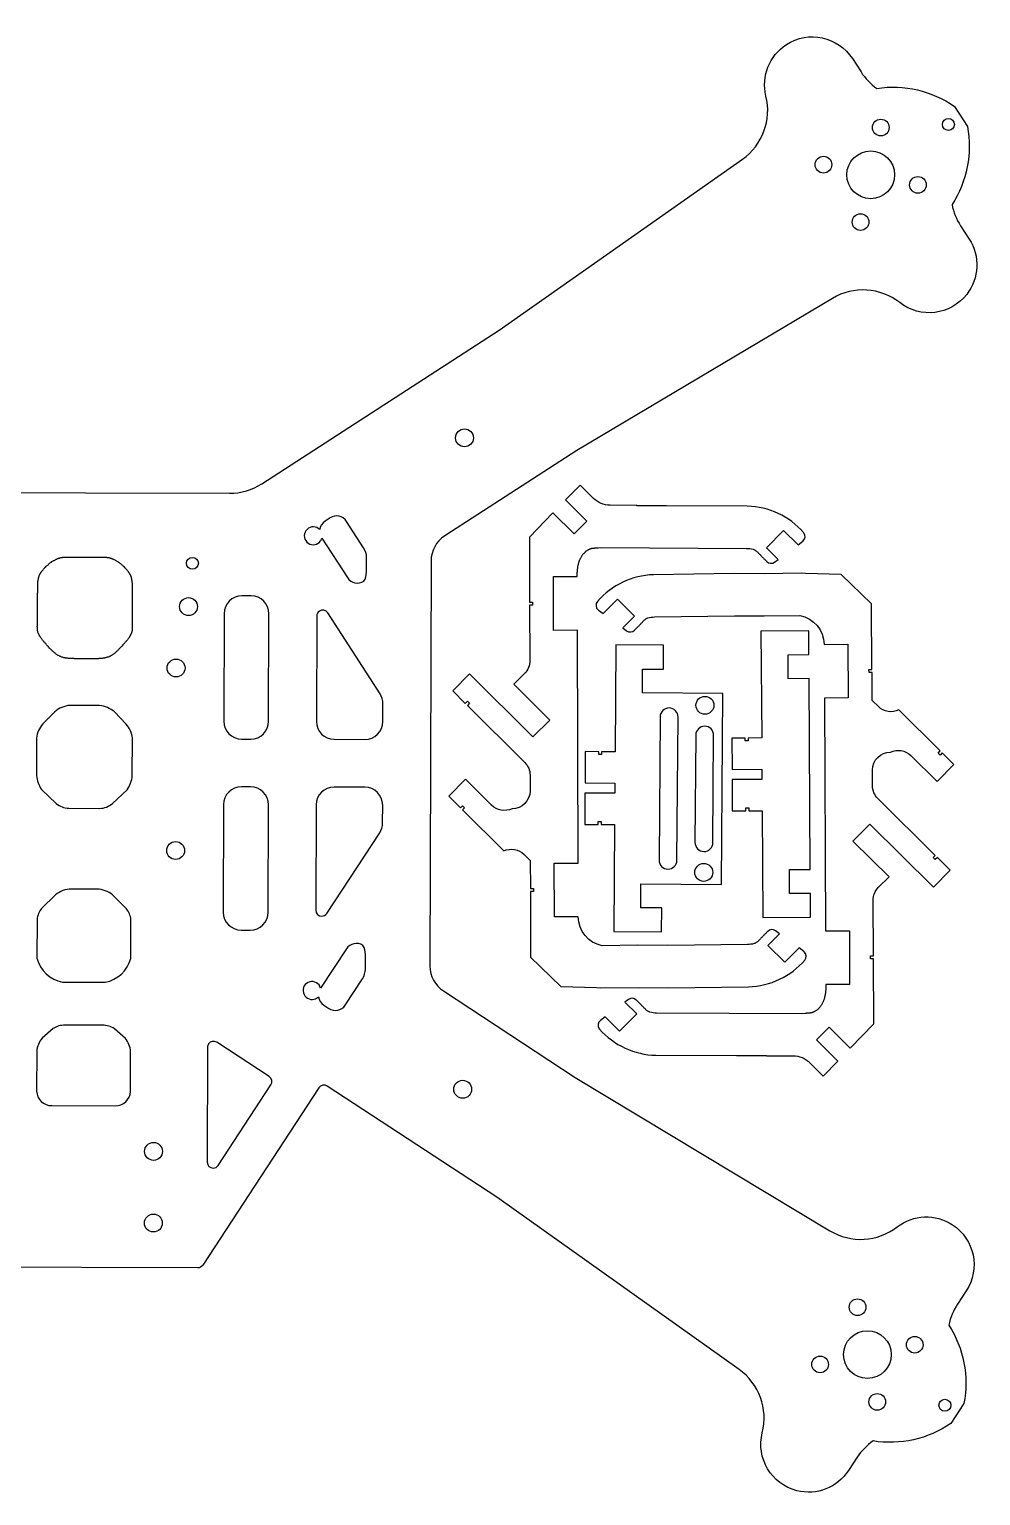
# Model space of a CAD drawing. Header units: millimetres. Extents: x 124 to 431, y -394 to -148.
# Drawn here: x 271.3 to 430.8, y -393.6 to -147.9 of the extents above; entities that cross this region are included whole.
import ezdxf

# ---------------------------------------------------------------- set-up
doc = ezdxf.new("R2010")
doc.units = ezdxf.units.MM
doc.header["$MEASUREMENT"] = 0
doc.layers.add('Layer 1', color=7, linetype='Continuous', lineweight=0)

msp = doc.modelspace()

# ---------------------------------------------------------------- linework, layer by layer
at = {"layer": 'Layer 1', "color": 18, "lineweight": 25, "true_color": 0x000000}
for points in [[(363.15, -239.61), (363.15, -239.44), (363.15, -239.26), (363.16, -239.09), (363.16, -238.92), (363.17, -238.74), (363.17, -238.65), (363.18, -238.56), (363.19, -238.48), (363.19, -238.39), (363.2, -238.3), (363.22, -238.21), (363.23, -238.12), (363.24, -238.03), (363.25, -237.94), (363.27, -237.85), (363.29, -237.76), (363.31, -237.67), (363.33, -237.58), (363.35, -237.49), (363.37, -237.4), (363.4, -237.32), (363.43, -237.23), (363.46, -237.14), (363.49, -237.05), (363.52, -236.96), (363.55, -236.87), (363.59, -236.79), (363.63, -236.7), (363.67, -236.61), (363.71, -236.53), (363.75, -236.45), (363.8, -236.36), (363.84, -236.28), (363.89, -236.2), (363.94, -236.12), (364, -236.05), (364.05, -235.97), (364.1, -235.9), (364.16, -235.82), (364.22, -235.75), (364.28, -235.69), (364.34, -235.62), (364.4, -235.56), (364.47, -235.49), (364.54, -235.44), (364.6, -235.38), (364.67, -235.32), (364.74, -235.27), (364.81, -235.22), (364.89, -235.18), (364.96, -235.13), (365.04, -235.09), (365.11, -235.05), (365.19, -235.01), (365.27, -234.98), (365.35, -234.95), (365.43, -234.92), (365.51, -234.89), (365.6, -234.87)], [(365.6, -234.87), (365.66, -234.86), (365.72, -234.85), (365.78, -234.85), (365.85, -234.84), (365.91, -234.84), (365.97, -234.83), (366.04, -234.83), (366.1, -234.82), (366.16, -234.81), (366.22, -234.81), (366.28, -234.8), (366.34, -234.8), (366.41, -234.79), (366.47, -234.79), (366.53, -234.78), (366.59, -234.78), (366.65, -234.77)], [(392.64, -235.03), (392.76, -235.08), (392.87, -235.14), (392.98, -235.2), (393.09, -235.28), (393.19, -235.36), (393.29, -235.44), (393.39, -235.54), (393.49, -235.63), (393.59, -235.73), (393.68, -235.83), (393.78, -235.94), (393.87, -236.04), (393.96, -236.14), (394.06, -236.24), (394.15, -236.34), (394.25, -236.43), (394.35, -236.53), (394.44, -236.62), (394.54, -236.71), (394.63, -236.8), (394.73, -236.89), (394.82, -236.98), (394.91, -237.08)], [(280.6, -253.37), (280.51, -253.37), (280.41, -253.37), (280.31, -253.37), (280.22, -253.37), (280.14, -253.37), (280.05, -253.37), (279.97, -253.37), (279.89, -253.37), (279.81, -253.37), (279.73, -253.37), (279.66, -253.37), (279.59, -253.37), (279.52, -253.37), (279.46, -253.37), (279.39, -253.37), (279.33, -253.37), (279.27, -253.37), (279.21, -253.37), (279.15, -253.37), (279.1, -253.37), (279.05, -253.37), (279, -253.37), (278.95, -253.37), (278.9, -253.37), (278.85, -253.36), (278.81, -253.36), (278.76, -253.36), (278.72, -253.36), (278.68, -253.36), (278.64, -253.36), (278.56, -253.36), (278.49, -253.36), (278.42, -253.36), (278.36, -253.35), (278.29, -253.35), (278.24, -253.35), (278.18, -253.35), (278.13, -253.35), (278.08, -253.34), (278.03, -253.34), (277.98, -253.34), (277.94, -253.33), (277.9, -253.33), (277.86, -253.33), (277.82, -253.32), (277.74, -253.31), (277.66, -253.3), (277.59, -253.29), (277.53, -253.28), (277.46, -253.27), (277.4, -253.26), (277.34, -253.25), (277.28, -253.24), (277.22, -253.22), (277.16, -253.21), (277.1, -253.2), (277, -253.17), (276.89, -253.13), (276.78, -253.1), (276.68, -253.07), (276.58, -253.03), (276.49, -252.99), (276.39, -252.95), (276.3, -252.9), (276.21, -252.86), (276.13, -252.81), (276.04, -252.76), (275.96, -252.71), (275.88, -252.65), (275.8, -252.59), (275.72, -252.53), (275.64, -252.47), (275.56, -252.4), (275.48, -252.33), (275.4, -252.25), (275.31, -252.18), (275.23, -252.1), (275.14, -252.02), (275.06, -251.93), (274.97, -251.85), (274.89, -251.76), (274.72, -251.59), (274.55, -251.4), (274.39, -251.22), (274.22, -251.04), (274.06, -250.85), (273.98, -250.76), (273.9, -250.67), (273.82, -250.58), (273.75, -250.49), (273.67, -250.41), (273.6, -250.32), (273.53, -250.24), (273.47, -250.15), (273.41, -250.07), (273.35, -250), (273.29, -249.92), (273.24, -249.85), (273.19, -249.78), (273.15, -249.71), (273.11, -249.64), (273.07, -249.58), (273.03, -249.52), (273, -249.46), (272.97, -249.4), (272.94, -249.35), (272.91, -249.29), (272.89, -249.24), (272.87, -249.18), (272.84, -249.13), (272.8, -249.02), (272.77, -248.91), (272.75, -248.86), (272.74, -248.8), (272.73, -248.75), (272.71, -248.7), (272.7, -248.65), (272.7, -248.6), (272.69, -248.56), (272.68, -248.51), (272.68, -248.47), (272.68, -248.43), (272.67, -248.35), (272.67, -248.26), (272.67, -248.22), (272.67, -248.17), (272.67, -248.12), (272.67, -248.1), (272.67, -248.07), (272.66, -248.04), (272.66, -248.01), (272.66, -247.98), (272.66, -247.94), (272.67, -247.91), (272.67, -247.87), (272.67, -247.83), (272.67, -247.79), (272.67, -247.74), (272.67, -247.7), (272.67, -247.65), (272.67, -247.6), (272.67, -247.55), (272.67, -247.5), (272.68, -247.44), (272.68, -247.39), (272.68, -247.33), (272.68, -247.27), (272.68, -247.15), (272.69, -247.02), (272.69, -246.9), (272.69, -246.77), (272.7, -246.64), (272.7, -246.38), (272.7, -246.12), (272.71, -245.59), (272.71, -245.33), (272.71, -245.08), (272.71, -244.95), (272.71, -244.83), (272.71, -244.7), (272.71, -244.58), (272.71, -244.46), (272.71, -244.34), (272.71, -244.11), (272.71, -243.88), (272.71, -243.64), (272.71, -243.52), (272.71, -243.4), (272.71, -243.28), (272.71, -243.15), (272.71, -243.08), (272.71, -243.02), (272.71, -242.95), (272.71, -242.88), (272.71, -242.81), (272.71, -242.74), (272.71, -242.66), (272.71, -242.59), (272.71, -242.43), (272.72, -242.28), (272.72, -242.12), (272.72, -241.96), (272.72, -241.8), (272.72, -241.64), (272.72, -241.56), (272.72, -241.49), (272.72, -241.41), (272.72, -241.34), (272.72, -241.28), (272.73, -241.21), (272.73, -241.15), (272.73, -241.09), (272.73, -241.03), (272.73, -240.97), (272.73, -240.92), (272.74, -240.87), (272.74, -240.82), (272.74, -240.77), (272.74, -240.73), (272.75, -240.68), (272.75, -240.64), (272.75, -240.6), (272.76, -240.53), (272.77, -240.46), (272.77, -240.39), (272.78, -240.32), (272.79, -240.25), (272.81, -240.12), (272.84, -239.99), (272.85, -239.93), (272.87, -239.87), (272.88, -239.81), (272.9, -239.75), (272.91, -239.69), (272.93, -239.63), (272.95, -239.57), (272.97, -239.51), (272.99, -239.46), (273.01, -239.4), (273.04, -239.34), (273.07, -239.29), (273.09, -239.23), (273.12, -239.17), (273.16, -239.11), (273.19, -239.05), (273.23, -239), (273.26, -238.94), (273.3, -238.88), (273.34, -238.82), (273.38, -238.76), (273.42, -238.7), (273.47, -238.64), (273.52, -238.58), (273.57, -238.52), (273.62, -238.46), (273.68, -238.39), (273.74, -238.32), (273.8, -238.25), (273.87, -238.18), (273.94, -238.11), (274.02, -238.03), (274.16, -237.89), (274.24, -237.82), (274.31, -237.75), (274.38, -237.68), (274.45, -237.62), (274.52, -237.56), (274.58, -237.5), (274.65, -237.44), (274.72, -237.39), (274.79, -237.33), (274.87, -237.28), (274.95, -237.22), (275.03, -237.17), (275.11, -237.11), (275.2, -237.05), (275.29, -237), (275.39, -236.94), (275.48, -236.89), (275.57, -236.84), (275.66, -236.79), (275.75, -236.75), (275.83, -236.71), (275.92, -236.67), (276, -236.63), (276.07, -236.6), (276.15, -236.57), (276.22, -236.55), (276.29, -236.52), (276.36, -236.5), (276.43, -236.48), (276.5, -236.46), (276.58, -236.44), (276.65, -236.42), (276.69, -236.41), (276.73, -236.41), (276.77, -236.4), (276.82, -236.39), (276.86, -236.39), (276.91, -236.38), (276.95, -236.37), (277, -236.37), (277.05, -236.36), (277.11, -236.36), (277.16, -236.36), (277.22, -236.35), (277.27, -236.35), (277.33, -236.35), (277.39, -236.34), (277.45, -236.34), (277.58, -236.34), (277.7, -236.34), (277.96, -236.34), (278.22, -236.34), (278.36, -236.34), (278.49, -236.34), (278.56, -236.34), (278.63, -236.34), (278.71, -236.34), (278.78, -236.34), (278.86, -236.34), (278.94, -236.34), (279.03, -236.34), (279.12, -236.34), (279.21, -236.34), (279.26, -236.34), (279.31, -236.34), (279.36, -236.34), (279.41, -236.34), (279.47, -236.34), (279.52, -236.34), (279.58, -236.34), (279.64, -236.34), (279.7, -236.34), (279.76, -236.34), (279.82, -236.34), (279.89, -236.34), (279.95, -236.34), (280.02, -236.34), (280.09, -236.34), (280.17, -236.34), (280.24, -236.34), (280.32, -236.34), (280.4, -236.34), (280.48, -236.34), (280.57, -236.34), (280.65, -236.34)], [(280.65, -236.34), (280.74, -236.34), (280.82, -236.34), (280.9, -236.34), (280.98, -236.34), (281.06, -236.34), (281.14, -236.34), (281.21, -236.34), (281.28, -236.34), (281.35, -236.34), (281.42, -236.34), (281.48, -236.34), (281.55, -236.34), (281.61, -236.34), (281.67, -236.35), (281.73, -236.35), (281.78, -236.35), (281.84, -236.35), (281.89, -236.35), (281.94, -236.35), (281.99, -236.35), (282.04, -236.35), (282.09, -236.35), (282.19, -236.35), (282.27, -236.35), (282.36, -236.35), (282.44, -236.35), (282.52, -236.35), (282.6, -236.35), (282.67, -236.35), (282.74, -236.35), (282.81, -236.35), (282.95, -236.35), (283.08, -236.35), (283.34, -236.35), (283.6, -236.35), (283.73, -236.36), (283.85, -236.36), (283.91, -236.36), (283.97, -236.37), (284.03, -236.37), (284.09, -236.37), (284.14, -236.38), (284.2, -236.38), (284.25, -236.38), (284.3, -236.39), (284.35, -236.39), (284.4, -236.4), (284.44, -236.41), (284.49, -236.41), (284.53, -236.42), (284.57, -236.43), (284.61, -236.44), (284.65, -236.44), (284.73, -236.46), (284.8, -236.48), (284.87, -236.5), (284.94, -236.52), (285.01, -236.55), (285.08, -236.57), (285.16, -236.6), (285.23, -236.63), (285.31, -236.66), (285.38, -236.69), (285.47, -236.73), (285.55, -236.77), (285.64, -236.82), (285.73, -236.87), (285.82, -236.92), (285.91, -236.97), (286.01, -237.03), (286.1, -237.08), (286.19, -237.14), (286.27, -237.2), (286.35, -237.25), (286.43, -237.31), (286.51, -237.36), (286.58, -237.42), (286.65, -237.48), (286.71, -237.53), (286.78, -237.59), (286.85, -237.65), (286.92, -237.72), (286.99, -237.78), (287.06, -237.85), (287.13, -237.92), (287.28, -238.07), (287.35, -238.14), (287.42, -238.22), (287.49, -238.29), (287.55, -238.36), (287.61, -238.43), (287.67, -238.5), (287.73, -238.56), (287.78, -238.62), (287.82, -238.68), (287.87, -238.74), (287.91, -238.8), (287.95, -238.86), (287.99, -238.92), (288.03, -238.98), (288.06, -239.04), (288.1, -239.09), (288.13, -239.15), (288.16, -239.21), (288.19, -239.27), (288.22, -239.33), (288.25, -239.39), (288.27, -239.44), (288.3, -239.5), (288.32, -239.56), (288.34, -239.61), (288.36, -239.67), (288.37, -239.73), (288.39, -239.79), (288.4, -239.85), (288.42, -239.91), (288.43, -239.97), (288.44, -240.04), (288.47, -240.17), (288.49, -240.3), (288.5, -240.36), (288.51, -240.43), (288.51, -240.5), (288.52, -240.57), (288.53, -240.65), (288.53, -240.69), (288.53, -240.73), (288.54, -240.77), (288.54, -240.81), (288.54, -240.86), (288.54, -240.91), (288.54, -240.96), (288.55, -241.01), (288.55, -241.07), (288.55, -241.13), (288.55, -241.19), (288.55, -241.25), (288.55, -241.32), (288.55, -241.39), (288.55, -241.46), (288.55, -241.53), (288.55, -241.61), (288.55, -241.68), (288.56, -241.84), (288.56, -242), (288.56, -242.16), (288.56, -242.32), (288.55, -242.48), (288.55, -242.63), (288.55, -242.71), (288.55, -242.78), (288.55, -242.85), (288.55, -242.92), (288.55, -242.99), (288.55, -243.06), (288.55, -243.13), (288.55, -243.19), (288.55, -243.32), (288.55, -243.45), (288.55, -243.57), (288.55, -243.69), (288.55, -243.92), (288.55, -244.15), (288.55, -244.39), (288.55, -244.51), (288.55, -244.62), (288.55, -244.75), (288.55, -244.87), (288.55, -244.99), (288.55, -245.12), (288.55, -245.38), (288.55, -245.64), (288.55, -246.16), (288.55, -246.42), (288.55, -246.68), (288.55, -246.81), (288.55, -246.94), (288.56, -247.07), (288.56, -247.19), (288.56, -247.31), (288.56, -247.37), (288.56, -247.43), (288.57, -247.49), (288.57, -247.54), (288.57, -247.59), (288.57, -247.64), (288.57, -247.69), (288.57, -247.74), (288.57, -247.79), (288.57, -247.83), (288.57, -247.87), (288.57, -247.91), (288.57, -247.95), (288.57, -247.99), (288.57, -248.02), (288.57, -248.05), (288.57, -248.08), (288.57, -248.11), (288.57, -248.14), (288.57, -248.17), (288.57, -248.22), (288.57, -248.26), (288.57, -248.31), (288.56, -248.39), (288.56, -248.47), (288.56, -248.51), (288.55, -248.56), (288.55, -248.6), (288.54, -248.65), (288.53, -248.69), (288.52, -248.74), (288.51, -248.79), (288.5, -248.85), (288.48, -248.9), (288.46, -248.95), (288.43, -249.06), (288.39, -249.17), (288.37, -249.23), (288.34, -249.28), (288.32, -249.34), (288.29, -249.39), (288.26, -249.45), (288.23, -249.5), (288.2, -249.56), (288.16, -249.62), (288.12, -249.68), (288.08, -249.75), (288.04, -249.82), (287.99, -249.89), (287.94, -249.96), (287.88, -250.04), (287.82, -250.11), (287.76, -250.19), (287.69, -250.28), (287.62, -250.36), (287.55, -250.45), (287.48, -250.53), (287.4, -250.62), (287.32, -250.71), (287.24, -250.8), (287.16, -250.89), (287, -251.07), (286.83, -251.26), (286.67, -251.44), (286.5, -251.62), (286.33, -251.79), (286.24, -251.88), (286.16, -251.96), (286.07, -252.05), (285.99, -252.13), (285.9, -252.21), (285.82, -252.28), (285.74, -252.36), (285.65, -252.43), (285.57, -252.49), (285.49, -252.56), (285.41, -252.62), (285.33, -252.68), (285.25, -252.73), (285.17, -252.78), (285.09, -252.83), (285, -252.88), (284.91, -252.93), (284.82, -252.97), (284.73, -253.01), (284.63, -253.05), (284.53, -253.09), (284.43, -253.12), (284.32, -253.16), (284.22, -253.19), (284.11, -253.22), (284.05, -253.23), (283.99, -253.24), (283.93, -253.26), (283.87, -253.27), (283.81, -253.28), (283.75, -253.29), (283.68, -253.3), (283.62, -253.31), (283.55, -253.32), (283.47, -253.33), (283.39, -253.34), (283.35, -253.34), (283.31, -253.34), (283.27, -253.35), (283.22, -253.35), (283.18, -253.35), (283.13, -253.36), (283.08, -253.36), (283.03, -253.36), (282.97, -253.36), (282.91, -253.37), (282.85, -253.37), (282.79, -253.37), (282.72, -253.37), (282.65, -253.37), (282.57, -253.37), (282.53, -253.37), (282.49, -253.37), (282.45, -253.37), (282.4, -253.37), (282.36, -253.37), (282.31, -253.37), (282.26, -253.38), (282.21, -253.38), (282.16, -253.38), (282.11, -253.38), (282.05, -253.38), (282, -253.38), (281.94, -253.38), (281.88, -253.38), (281.82, -253.38), (281.75, -253.38), (281.69, -253.38), (281.62, -253.38), (281.55, -253.38), (281.47, -253.38), (281.4, -253.38), (281.32, -253.38), (281.24, -253.38), (281.16, -253.38), (281.07, -253.37), (280.99, -253.37), (280.89, -253.37), (280.8, -253.37), (280.7, -253.37), (280.6, -253.37)], [(372.74, -248.59), (372.84, -248.49), (372.93, -248.4), (373.02, -248.31), (373.12, -248.22), (373.21, -248.13), (373.31, -248.03), (373.4, -247.94), (373.5, -247.84), (373.59, -247.74), (373.69, -247.64), (373.78, -247.54), (373.87, -247.44), (373.97, -247.34), (374.06, -247.23), (374.16, -247.13), (374.25, -247.04), (374.35, -246.94), (374.45, -246.86), (374.56, -246.77), (374.66, -246.7), (374.77, -246.63), (374.89, -246.57), (375, -246.52)], [(395.08, -299.06), (394.99, -299.16), (394.89, -299.25), (394.8, -299.34), (394.7, -299.43), (394.61, -299.52), (394.51, -299.62), (394.42, -299.71), (394.32, -299.81), (394.23, -299.91), (394.13, -300.01), (394.04, -300.11), (393.94, -300.21), (393.85, -300.31), (393.76, -300.41), (393.66, -300.51), (393.56, -300.61), (393.47, -300.7), (393.36, -300.79), (393.26, -300.87), (393.15, -300.95), (393.04, -301.01), (392.93, -301.07), (392.81, -301.12)], [(404.8, -307.97), (404.8, -308.14), (404.8, -308.31), (404.8, -308.49), (404.8, -308.66), (404.79, -308.84), (404.79, -308.92), (404.78, -309.01), (404.77, -309.1), (404.77, -309.19), (404.76, -309.28), (404.75, -309.37), (404.73, -309.46), (404.72, -309.55), (404.71, -309.64), (404.69, -309.73), (404.67, -309.82), (404.65, -309.9), (404.63, -309.99), (404.61, -310.08), (404.59, -310.17), (404.56, -310.26), (404.53, -310.35), (404.51, -310.44), (404.48, -310.53), (404.44, -310.62), (404.41, -310.71), (404.37, -310.79), (404.34, -310.88), (404.3, -310.96), (404.25, -311.05), (404.21, -311.13), (404.17, -311.22), (404.12, -311.3), (404.07, -311.38), (404.02, -311.46), (403.97, -311.53), (403.92, -311.61), (403.86, -311.68), (403.8, -311.76), (403.75, -311.83), (403.69, -311.89), (403.63, -311.96), (403.56, -312.02), (403.5, -312.09), (403.43, -312.15), (403.36, -312.2), (403.3, -312.26), (403.23, -312.31), (403.15, -312.36), (403.08, -312.41), (403.01, -312.45), (402.93, -312.49), (402.85, -312.53), (402.78, -312.57), (402.7, -312.6), (402.62, -312.64), (402.54, -312.66), (402.46, -312.69), (402.37, -312.72)], [(375.33, -312.62), (375.21, -312.57), (375.1, -312.51), (374.99, -312.44), (374.88, -312.37), (374.78, -312.29), (374.67, -312.2), (374.57, -312.11), (374.48, -312.01), (374.38, -311.91), (374.29, -311.81), (374.19, -311.71), (374.1, -311.61), (374, -311.51), (373.91, -311.41), (373.81, -311.31), (373.71, -311.22), (373.62, -311.12), (373.52, -311.03), (373.43, -310.94), (373.33, -310.85), (373.24, -310.76), (373.14, -310.67), (373.05, -310.57)], [(402.37, -312.72), (402.31, -312.72), (402.25, -312.73), (402.18, -312.74), (402.12, -312.74), (402.06, -312.75), (402, -312.75), (401.93, -312.76), (401.87, -312.76), (401.81, -312.77), (401.75, -312.78), (401.69, -312.78), (401.62, -312.79), (401.56, -312.79), (401.5, -312.8), (401.44, -312.8), (401.38, -312.81), (401.32, -312.81)]]:
    msp.add_lwpolyline(points, dxfattribs=at)
for points in [[(391.81, -266.66), (391.81, -267.16), (391.31, -267.16), (391.31, -266.66), (389.06, -266.68), (389.09, -271.93), (394.09, -271.89), (394.1, -273.59), (389.1, -273.63), (389.13, -278.88), (391.38, -278.86), (391.38, -278.36), (391.88, -278.36), (391.88, -278.86), (394.13, -278.84), (394.25, -296.74), (402.25, -296.69), (402.22, -292.69), (398.72, -292.72), (398.7, -288.72), (402.2, -288.69), (401.99, -256.69), (398.49, -256.72), (398.47, -252.72), (401.97, -252.69), (401.94, -248.69), (393.94, -248.75), (394.06, -266.65)], [(367.16, -280.65), (367.15, -281.15), (369.4, -281.17), (369.27, -299.07), (377.27, -299.13), (377.3, -295.13), (373.8, -295.1), (373.83, -291.1), (387.33, -291.2), (387.56, -259.2), (374.06, -259.1), (374.09, -255.1), (377.59, -255.13), (377.62, -251.13), (369.62, -251.07), (369.49, -268.97), (367.24, -268.95), (367.24, -269.45), (366.74, -269.45), (366.74, -268.95), (364.49, -268.93), (364.45, -274.18), (369.45, -274.22), (369.44, -275.92), (364.44, -275.88), (364.4, -281.13), (366.65, -281.15), (366.66, -280.65)]]:
    msp.add_lwpolyline(points, close=True, dxfattribs=at)
for centre, radius in [((414.02, -164.37), 1.4), ((425.35, -163.86), 1), ((404.41, -170.59), 1.4), ((412.33, -172.29), 4), ((420.25, -173.98), 1.4), ((410.63, -180.21), 1.4), ((344.25, -216.37), 1.5), ((298.65, -237.39), 1), ((298, -244.64), 1.5), ((295.91, -254.93), 1.5), ((384.55, -261.18), 1.5), ((295.84, -285.52), 1.5), ((384.35, -289.18), 1.5), ((343.95, -325.52), 1.5), ((292.14, -335.93), 1.5), ((292.11, -347.93), 1.5), ((410.13, -362.04), 1.4), ((411.78, -369.97), 4), ((419.71, -368.32), 1.4), ((403.85, -371.62), 1.4), ((413.43, -377.9), 1.4), ((424.76, -378.47), 1)]:
    msp.add_circle(centre, radius, dxfattribs=at)
for points, knots in [([(362.8, -323.52), (362.8, -323.52), (340.72, -309.05), (340.72, -309.05), (339.31, -308.13), (338.46, -306.55), (338.46, -304.86), (338.46, -304.86), (338.65, -236.99), (338.65, -236.99), (338.65, -235.3), (339.51, -233.73), (340.93, -232.81), (340.93, -232.81), (363.09, -218.46), (363.09, -218.46), (363.09, -218.46), (405.92, -192.99), (405.92, -192.99), (409.46, -190.88), (413.94, -191.16), (417.19, -193.7), (420.67, -196.42), (425.7, -195.8), (428.42, -192.32), (430.52, -189.64), (430.68, -185.91), (428.83, -183.05), (428.83, -183.05), (427.38, -180.82), (427.38, -180.82), (426.69, -179.74), (426.2, -178.54), (425.96, -177.28), (428.47, -173.4), (429.39, -168.71), (428.54, -164.18), (428.54, -164.18), (426.36, -160.82), (426.36, -160.82), (422.57, -158.19), (417.92, -157.11), (413.35, -157.81), (412.3, -157.07), (411.4, -156.14), (410.71, -155.06), (410.71, -155.06), (409.26, -152.83), (409.26, -152.83), (406.86, -149.12), (401.91, -148.06), (398.2, -150.46), (395.34, -152.32), (393.96, -155.78), (394.78, -159.09), (395.77, -163.1), (394.19, -167.3), (390.82, -169.67), (390.82, -169.67), (350.05, -198.32), (350.05, -198.32), (350.05, -198.32), (310.31, -224.05), (310.31, -224.05), (308.68, -225.1), (306.78, -225.66), (304.84, -225.66), (304.84, -225.66), (256.52, -225.52), (256.52, -225.52), (254.58, -225.52), (252.69, -224.95), (251.07, -223.89), (251.07, -223.89), (211.47, -197.93), (211.47, -197.93), (211.47, -197.93), (170.86, -169.06), (170.86, -169.06), (167.5, -166.67), (165.95, -162.46), (166.95, -158.46), (168.03, -154.18), (165.44, -149.83), (161.15, -148.75), (157.85, -147.91), (154.38, -149.27), (152.51, -152.12), (152.51, -152.12), (151.05, -154.34), (151.05, -154.34), (150.35, -155.42), (149.44, -156.34), (148.39, -157.08), (143.83, -156.35), (139.17, -157.4), (135.36, -160.01), (135.36, -160.01), (133.17, -163.36), (133.17, -163.36), (132.29, -167.89), (133.19, -172.59), (135.67, -176.47), (135.42, -177.73), (134.93, -178.93), (134.23, -180.01), (134.23, -180.01), (132.77, -182.23), (132.77, -182.23), (130.35, -185.93), (131.38, -190.88), (135.08, -193.31), (137.93, -195.18), (141.66, -195.03), (144.35, -192.95), (147.62, -190.43), (152.09, -190.17), (155.63, -192.3), (155.63, -192.3), (198.31, -218.01), (198.31, -218.01), (198.31, -218.01), (220.39, -232.48), (220.39, -232.48), (221.81, -233.4), (222.66, -234.98), (222.65, -236.67), (222.65, -236.67), (222.46, -304.54), (222.46, -304.54), (222.46, -306.23), (221.6, -307.8), (220.18, -308.72), (220.18, -308.72), (198.02, -323.07), (198.02, -323.07), (198.02, -323.07), (155.19, -348.54), (155.19, -348.54), (151.65, -350.65), (147.17, -350.36), (143.92, -347.83), (140.44, -345.11), (135.42, -345.72), (132.7, -349.21), (130.6, -351.89), (130.43, -355.62), (132.28, -358.48), (132.28, -358.48), (133.73, -360.71), (133.73, -360.71), (134.43, -361.79), (134.91, -362.99), (135.15, -364.25), (132.65, -368.13), (131.72, -372.82), (132.57, -377.35), (132.57, -377.35), (134.75, -380.71), (134.75, -380.71), (138.54, -383.34), (143.2, -384.42), (147.76, -383.72), (148.81, -384.46), (149.71, -385.39), (150.41, -386.47), (150.41, -386.47), (151.85, -388.7), (151.85, -388.7), (154.25, -392.41), (159.2, -393.47), (162.91, -391.07), (165.78, -389.21), (167.15, -385.75), (166.33, -382.44), (165.35, -378.43), (166.92, -374.23), (170.29, -371.86), (170.29, -371.86), (211.06, -343.21), (211.06, -343.21), (211.06, -343.21), (240.4, -324.22), (240.4, -324.22), (240.4, -324.22), (260.56, -355.34), (260.56, -355.34), (260.56, -355.34), (299.55, -355.45), (299.55, -355.45), (299.88, -355.45), (300.2, -355.28), (300.39, -354.99), (300.39, -354.99), (319.86, -325.27), (319.86, -325.27), (320.17, -324.81), (320.79, -324.68), (321.25, -324.98), (321.25, -324.98), (349.65, -343.6), (349.65, -343.6), (349.65, -343.6), (390.26, -372.47), (390.26, -372.47), (393.62, -374.86), (395.17, -379.07), (394.16, -383.07), (393.08, -387.35), (395.68, -391.7), (399.96, -392.78), (403.27, -393.62), (406.74, -392.26), (408.61, -389.41), (408.61, -389.41), (410.06, -387.19), (410.06, -387.19), (410.77, -386.11), (411.67, -385.18), (412.73, -384.45), (417.28, -385.18), (421.95, -384.13), (425.75, -381.52), (425.75, -381.52), (427.95, -378.17), (427.95, -378.17), (428.82, -373.64), (427.92, -368.94), (425.44, -365.05), (425.69, -363.8), (426.18, -362.6), (426.88, -361.52), (426.88, -361.52), (428.34, -359.3), (428.34, -359.3), (430.76, -355.6), (429.73, -350.64), (426.03, -348.22), (423.18, -346.35), (419.46, -346.5), (416.76, -348.58), (413.5, -351.1), (409.02, -351.36), (405.49, -349.23), (405.49, -349.23), (362.8, -323.52), (362.8, -323.52)], [0, 0, 0, 0, 1, 1, 1, 2, 2, 2, 3, 3, 3, 4, 4, 4, 5, 5, 5, 6, 6, 6, 7, 7, 7, 8, 8, 8, 9, 9, 9, 10, 10, 10, 11, 11, 11, 12, 12, 12, 13, 13, 13, 14, 14, 14, 15, 15, 15, 16, 16, 16, 17, 17, 17, 18, 18, 18, 19, 19, 19, 20, 20, 20, 21, 21, 21, 22, 22, 22, 23, 23, 23, 24, 24, 24, 25, 25, 25, 26, 26, 26, 27, 27, 27, 28, 28, 28, 29, 29, 29, 30, 30, 30, 31, 31, 31, 32, 32, 32, 33, 33, 33, 34, 34, 34, 35, 35, 35, 36, 36, 36, 37, 37, 37, 38, 38, 38, 39, 39, 39, 40, 40, 40, 41, 41, 41, 42, 42, 42, 43, 43, 43, 44, 44, 44, 45, 45, 45, 46, 46, 46, 47, 47, 47, 48, 48, 48, 49, 49, 49, 50, 50, 50, 51, 51, 51, 52, 52, 52, 53, 53, 53, 54, 54, 54, 55, 55, 55, 56, 56, 56, 57, 57, 57, 58, 58, 58, 59, 59, 59, 60, 60, 60, 61, 61, 61, 62, 62, 62, 63, 63, 63, 64, 64, 64, 65, 65, 65, 66, 66, 66, 67, 67, 67, 68, 68, 68, 69, 69, 69, 70, 70, 70, 71, 71, 71, 72, 72, 72, 73, 73, 73, 74, 74, 74, 75, 75, 75, 76, 76, 76, 77, 77, 77, 78, 78, 78, 79, 79, 79, 80, 80, 80, 81, 81, 81, 82, 82, 82, 82]), ([(394.91, -237.08), (395.26, -237.43), (395.82, -237.48), (396.23, -237.18), (396.23, -237.18), (396.82, -236.74), (396.82, -236.74), (396.82, -236.74), (394.85, -234.79), (394.85, -234.79), (394.85, -234.79), (397.74, -231.88), (397.74, -231.88), (397.74, -231.88), (400.15, -234.27), (400.15, -234.27), (400.15, -234.27), (400.93, -233.69), (400.93, -233.69), (401.38, -233.36), (401.47, -232.73), (401.14, -232.29), (401.13, -232.27), (401.11, -232.25), (401.09, -232.23), (398.69, -229.5), (395.27, -227.91), (391.65, -227.82), (391.65, -227.82), (378.12, -227.73), (378.12, -227.73), (378.12, -227.73), (373.12, -227.74), (373.12, -227.74), (373.12, -227.74), (373.12, -227.7), (373.12, -227.7), (373.12, -227.7), (368.67, -227.67), (368.67, -227.67), (367.62, -227.66), (366.61, -227.25), (365.87, -226.51), (365.87, -226.51), (363.63, -224.28), (363.63, -224.28), (363.63, -224.28), (361.16, -226.76), (361.16, -226.76), (361.16, -226.76), (364.74, -230.32), (364.74, -230.32), (364.74, -230.32), (362.63, -232.45), (362.63, -232.45), (362.63, -232.45), (359.08, -228.92), (359.08, -228.92), (359.08, -228.92), (355.14, -233.03), (355.14, -233.03), (355.14, -233.03), (355.17, -243.88), (355.17, -243.88), (355.17, -243.88), (355.67, -243.88), (355.67, -243.88), (355.67, -243.88), (355.67, -244.38), (355.67, -244.38), (355.67, -244.38), (355.17, -244.38), (355.17, -244.38), (355.17, -244.38), (355.19, -253.72), (355.19, -253.72), (355.19, -254.51), (354.88, -255.28), (354.32, -255.84), (354.32, -255.84), (352.52, -257.65), (352.52, -257.65), (352.52, -257.65), (358.54, -263.65), (358.54, -263.65), (358.54, -263.65), (355.72, -266.48), (355.72, -266.48), (355.72, -266.48), (345.09, -255.91), (345.09, -255.91), (345.09, -255.91), (342.27, -258.74), (342.27, -258.74), (342.27, -258.74), (344.39, -260.86), (344.39, -260.86), (344.39, -260.86), (344.75, -260.5), (344.75, -260.5), (344.75, -260.5), (345.1, -260.85), (345.1, -260.85), (345.1, -260.85), (344.75, -261.21), (344.75, -261.21), (344.75, -261.21), (354.36, -270.77), (354.36, -270.77), (354.92, -271.33), (355.24, -272.09), (355.24, -272.89), (355.24, -272.89), (355.25, -275.51), (355.25, -275.51), (355.25, -275.52), (355.25, -275.53), (355.25, -275.54), (355.23, -277.2), (353.88, -278.53), (352.22, -278.51), (351.07, -279.06), (349.7, -278.83), (348.8, -277.94), (348.8, -277.94), (344.43, -273.58), (344.43, -273.58), (344.43, -273.58), (341.61, -276.42), (341.61, -276.42), (341.61, -276.42), (343.56, -278.36), (343.56, -278.36), (343.56, -278.36), (343.91, -278.01), (343.91, -278.01), (343.91, -278.01), (344.26, -278.36), (344.26, -278.36), (344.26, -278.36), (343.91, -278.71), (343.91, -278.71), (343.91, -278.71), (350.82, -285.59), (350.82, -285.59), (351.97, -285.04), (353.34, -285.27), (354.24, -286.17), (354.24, -286.17), (355.28, -287.2), (355.28, -287.2), (355.28, -287.2), (355.29, -291.88), (355.29, -291.88), (355.29, -291.88), (355.79, -291.88), (355.79, -291.88), (355.79, -291.88), (355.79, -292.38), (355.79, -292.38), (355.79, -292.38), (355.29, -292.38), (355.29, -292.38), (355.29, -292.38), (355.32, -303.39), (355.32, -303.39), (355.32, -303.39), (360.42, -308.29), (360.42, -308.29), (360.42, -308.29), (366.4, -308.48), (366.4, -308.48), (366.4, -308.48), (367.07, -308.54), (367.07, -308.54), (367.07, -308.54), (373.34, -308.47), (373.34, -308.47), (373.34, -308.47), (378.34, -308.5), (378.34, -308.5), (378.34, -308.5), (391.86, -308.34), (391.86, -308.34), (395.49, -308.23), (398.9, -306.61), (401.28, -303.88), (401.64, -303.46), (401.6, -302.83), (401.18, -302.47), (401.16, -302.45), (401.14, -302.43), (401.12, -302.42), (401.12, -302.42), (400.32, -301.84), (400.32, -301.84), (400.32, -301.84), (397.93, -304.24), (397.93, -304.24), (397.93, -304.24), (395.1, -301.42), (395.1, -301.42), (395.1, -301.42), (397.06, -299.45), (397.06, -299.45), (397.06, -299.45), (396.39, -298.95), (396.39, -298.95), (395.99, -298.65), (395.42, -298.7), (395.08, -299.06)], [0, 0, 0, 0, 1, 1, 1, 2, 2, 2, 3, 3, 3, 4, 4, 4, 5, 5, 5, 6, 6, 6, 7, 7, 7, 8, 8, 8, 9, 9, 9, 10, 10, 10, 11, 11, 11, 12, 12, 12, 13, 13, 13, 14, 14, 14, 15, 15, 15, 16, 16, 16, 17, 17, 17, 18, 18, 18, 19, 19, 19, 20, 20, 20, 21, 21, 21, 22, 22, 22, 23, 23, 23, 24, 24, 24, 25, 25, 25, 26, 26, 26, 27, 27, 27, 28, 28, 28, 29, 29, 29, 30, 30, 30, 31, 31, 31, 32, 32, 32, 33, 33, 33, 34, 34, 34, 35, 35, 35, 36, 36, 36, 37, 37, 37, 38, 38, 38, 39, 39, 39, 40, 40, 40, 41, 41, 41, 42, 42, 42, 43, 43, 43, 44, 44, 44, 45, 45, 45, 46, 46, 46, 47, 47, 47, 48, 48, 48, 49, 49, 49, 50, 50, 50, 51, 51, 51, 52, 52, 52, 53, 53, 53, 54, 54, 54, 55, 55, 55, 56, 56, 56, 57, 57, 57, 58, 58, 58, 59, 59, 59, 60, 60, 60, 61, 61, 61, 62, 62, 62, 63, 63, 63, 64, 64, 64, 65, 65, 65, 66, 66, 66, 67, 67, 67, 68, 68, 68, 69, 69, 69, 70, 70, 70, 70]), ([(319.98, -231.73), (320.06, -231.15), (320.39, -230.63), (320.88, -230.31), (320.88, -230.31), (321.72, -229.76), (321.72, -229.76), (322.65, -229.16), (323.89, -229.43), (324.49, -230.36), (324.49, -230.36), (327.35, -234.78), (327.35, -234.78), (327.67, -235.27), (327.83, -235.84), (327.83, -236.42), (327.83, -236.42), (327.83, -238.85), (327.83, -238.85), (327.82, -239.39), (327.68, -239.92), (327.4, -240.38), (326.48, -240.98), (325.24, -240.72), (324.64, -239.79), (324.64, -239.79), (320.35, -233.17), (320.35, -233.17), (320.28, -233.43), (320.14, -233.67), (319.95, -233.85), (319.35, -234.43), (318.4, -234.42), (317.83, -233.82), (317.25, -233.22), (317.27, -232.28), (317.86, -231.7), (318.46, -231.12), (319.41, -231.14), (319.98, -231.73)], [0, 0, 0, 0, 1, 1, 1, 2, 2, 2, 3, 3, 3, 4, 4, 4, 5, 5, 5, 6, 6, 6, 7, 7, 7, 8, 8, 8, 9, 9, 9, 10, 10, 10, 11, 11, 11, 12, 12, 12, 13, 13, 13, 13]), ([(366.65, -234.77), (366.65, -234.77), (367.17, -234.72), (367.17, -234.72), (367.17, -234.72), (391.52, -234.88), (391.52, -234.88), (391.9, -234.89), (392.27, -234.94), (392.64, -235.03)], [0, 0, 0, 0, 1, 1, 1, 2, 2, 2, 3, 3, 3, 3]), ([(392.81, -301.12), (392.45, -301.21), (392.08, -301.26), (391.7, -301.28), (391.7, -301.28), (378.32, -301.43), (378.32, -301.43), (378.32, -301.43), (373.32, -301.4), (373.32, -301.4), (373.32, -301.4), (367.34, -301.47), (367.34, -301.47), (365.01, -301.01), (363.33, -298.98), (363.31, -296.61), (363.31, -296.61), (359.31, -296.62), (359.31, -296.62), (359.31, -296.62), (359.28, -287.62), (359.28, -287.62), (359.28, -287.62), (363.28, -287.61), (363.28, -287.61), (363.28, -287.61), (363.18, -248.61), (363.18, -248.61), (363.18, -248.61), (359.18, -248.62), (359.18, -248.62), (359.18, -248.62), (359.15, -239.62), (359.15, -239.62), (359.15, -239.62), (363.15, -239.61), (363.15, -239.61)], [0, 0, 0, 0, 1, 1, 1, 2, 2, 2, 3, 3, 3, 4, 4, 4, 5, 5, 5, 6, 6, 6, 7, 7, 7, 8, 8, 8, 9, 9, 9, 10, 10, 10, 11, 11, 11, 12, 12, 12, 12]), ([(373.05, -310.57), (372.7, -310.22), (372.14, -310.17), (371.74, -310.47), (371.74, -310.47), (371.15, -310.91), (371.15, -310.91), (371.15, -310.91), (373.12, -312.86), (373.12, -312.86), (373.12, -312.86), (370.23, -315.78), (370.23, -315.78), (370.23, -315.78), (367.82, -313.39), (367.82, -313.39), (367.82, -313.39), (367.04, -313.97), (367.04, -313.97), (366.59, -314.3), (366.5, -314.93), (366.83, -315.37), (366.85, -315.4), (366.87, -315.42), (366.89, -315.44), (369.29, -318.15), (372.71, -319.74), (376.33, -319.83), (376.33, -319.83), (389.86, -319.88), (389.86, -319.88), (389.86, -319.88), (394.86, -319.86), (394.86, -319.86), (394.86, -319.86), (394.86, -319.9), (394.86, -319.9), (394.86, -319.9), (399.32, -319.92), (399.32, -319.92), (400.37, -319.92), (401.37, -320.34), (402.12, -321.08), (402.12, -321.08), (404.36, -323.3), (404.36, -323.3), (404.36, -323.3), (406.83, -320.82), (406.83, -320.82), (406.83, -320.82), (403.24, -317.26), (403.24, -317.26), (403.24, -317.26), (405.35, -315.13), (405.35, -315.13), (405.35, -315.13), (408.9, -318.65), (408.9, -318.65), (408.9, -318.65), (412.84, -314.53), (412.84, -314.53), (412.84, -314.53), (412.78, -303.68), (412.78, -303.68), (412.78, -303.68), (412.28, -303.68), (412.28, -303.68), (412.28, -303.68), (412.28, -303.18), (412.28, -303.18), (412.28, -303.18), (412.78, -303.18), (412.78, -303.18), (412.78, -303.18), (412.73, -293.84), (412.73, -293.84), (412.73, -293.04), (413.04, -292.28), (413.6, -291.71), (413.6, -291.71), (415.4, -289.9), (415.4, -289.9), (415.4, -289.9), (409.36, -283.92), (409.36, -283.92), (409.36, -283.92), (412.17, -281.08), (412.17, -281.08), (412.17, -281.08), (422.83, -291.63), (422.83, -291.63), (422.83, -291.63), (425.65, -288.79), (425.65, -288.79), (425.65, -288.79), (423.51, -286.68), (423.51, -286.68), (423.51, -286.68), (423.16, -287.03), (423.16, -287.03), (423.16, -287.03), (422.81, -286.68), (422.81, -286.68), (422.81, -286.68), (423.16, -286.33), (423.16, -286.33), (423.16, -286.33), (413.53, -276.79), (413.53, -276.79), (412.96, -276.23), (412.64, -275.47), (412.64, -274.67), (412.64, -274.67), (412.63, -272.05), (412.63, -272.05), (412.63, -272.04), (412.63, -272.03), (412.63, -272.02), (412.64, -270.36), (413.99, -269.03), (415.65, -269.04), (416.79, -268.49), (418.16, -268.71), (419.07, -269.61), (419.07, -269.61), (423.45, -273.95), (423.45, -273.95), (423.45, -273.95), (426.27, -271.11), (426.27, -271.11), (426.27, -271.11), (424.31, -269.17), (424.31, -269.17), (424.31, -269.17), (423.96, -269.53), (423.96, -269.53), (423.96, -269.53), (423.61, -269.18), (423.61, -269.18), (423.61, -269.18), (423.96, -268.82), (423.96, -268.82), (423.96, -268.82), (417.03, -261.96), (417.03, -261.96), (415.88, -262.51), (414.52, -262.29), (413.61, -261.39), (413.61, -261.39), (412.57, -260.36), (412.57, -260.36), (412.57, -260.36), (412.55, -255.68), (412.55, -255.68), (412.55, -255.68), (412.05, -255.68), (412.05, -255.68), (412.05, -255.68), (412.04, -255.18), (412.04, -255.18), (412.04, -255.18), (412.54, -255.18), (412.54, -255.18), (412.54, -255.18), (412.49, -244.17), (412.49, -244.17), (412.49, -244.17), (407.38, -239.28), (407.38, -239.28), (407.38, -239.28), (401.4, -239.1), (401.4, -239.1), (401.4, -239.1), (400.73, -239.05), (400.73, -239.05), (400.73, -239.05), (394.46, -239.14), (394.46, -239.14), (394.46, -239.14), (389.46, -239.11), (389.46, -239.11), (389.46, -239.11), (375.94, -239.3), (375.94, -239.3), (372.32, -239.42), (368.91, -241.04), (366.53, -243.78), (366.17, -244.2), (366.22, -244.83), (366.63, -245.19), (366.65, -245.21), (366.68, -245.23), (366.7, -245.25), (366.7, -245.25), (367.49, -245.82), (367.49, -245.82), (367.49, -245.82), (369.88, -243.41), (369.88, -243.41), (369.88, -243.41), (372.72, -246.23), (372.72, -246.23), (372.72, -246.23), (370.76, -248.21), (370.76, -248.21), (370.76, -248.21), (371.43, -248.7), (371.43, -248.7), (371.84, -249), (372.4, -248.95), (372.74, -248.59)], [0, 0, 0, 0, 1, 1, 1, 2, 2, 2, 3, 3, 3, 4, 4, 4, 5, 5, 5, 6, 6, 6, 7, 7, 7, 8, 8, 8, 9, 9, 9, 10, 10, 10, 11, 11, 11, 12, 12, 12, 13, 13, 13, 14, 14, 14, 15, 15, 15, 16, 16, 16, 17, 17, 17, 18, 18, 18, 19, 19, 19, 20, 20, 20, 21, 21, 21, 22, 22, 22, 23, 23, 23, 24, 24, 24, 25, 25, 25, 26, 26, 26, 27, 27, 27, 28, 28, 28, 29, 29, 29, 30, 30, 30, 31, 31, 31, 32, 32, 32, 33, 33, 33, 34, 34, 34, 35, 35, 35, 36, 36, 36, 37, 37, 37, 38, 38, 38, 39, 39, 39, 40, 40, 40, 41, 41, 41, 42, 42, 42, 43, 43, 43, 44, 44, 44, 45, 45, 45, 46, 46, 46, 47, 47, 47, 48, 48, 48, 49, 49, 49, 50, 50, 50, 51, 51, 51, 52, 52, 52, 53, 53, 53, 54, 54, 54, 55, 55, 55, 56, 56, 56, 57, 57, 57, 58, 58, 58, 59, 59, 59, 60, 60, 60, 61, 61, 61, 62, 62, 62, 63, 63, 63, 64, 64, 64, 65, 65, 65, 66, 66, 66, 67, 67, 67, 68, 68, 68, 69, 69, 69, 70, 70, 70, 70]), ([(306.96, -242.84), (306.96, -242.84), (308.49, -242.84), (308.49, -242.84), (310.14, -242.85), (311.48, -244.19), (311.48, -245.85), (311.48, -245.85), (311.43, -263.85), (311.43, -263.85), (311.42, -265.51), (310.08, -266.85), (308.42, -266.84), (308.42, -266.84), (306.9, -266.84), (306.9, -266.84), (305.24, -266.83), (303.9, -265.49), (303.9, -263.83), (303.9, -263.83), (303.95, -245.83), (303.95, -245.83), (303.96, -244.17), (305.3, -242.83), (306.96, -242.84)], [0, 0, 0, 0, 1, 1, 1, 2, 2, 2, 3, 3, 3, 4, 4, 4, 5, 5, 5, 6, 6, 6, 7, 7, 7, 8, 8, 8, 8]), ([(330.58, -263.9), (330.57, -265.56), (329.22, -266.9), (327.57, -266.89), (327.57, -266.89), (322.42, -266.88), (322.42, -266.88), (320.76, -266.88), (319.42, -265.53), (319.43, -263.87), (319.43, -263.87), (319.48, -246.24), (319.48, -246.24), (319.48, -245.9), (319.65, -245.59), (319.93, -245.4), (320.4, -245.1), (321.02, -245.24), (321.32, -245.7), (321.32, -245.7), (330.1, -259.27), (330.1, -259.27), (330.42, -259.76), (330.59, -260.33), (330.58, -260.91), (330.58, -260.91), (330.58, -263.9), (330.58, -263.9)], [0, 0, 0, 0, 1, 1, 1, 2, 2, 2, 3, 3, 3, 4, 4, 4, 5, 5, 5, 6, 6, 6, 7, 7, 7, 8, 8, 8, 9, 9, 9, 9]), ([(375, -246.52), (375.37, -246.43), (375.74, -246.38), (376.12, -246.37), (376.12, -246.37), (389.5, -246.18), (389.5, -246.18), (389.5, -246.18), (394.5, -246.2), (394.5, -246.2), (394.5, -246.2), (400.47, -246.12), (400.47, -246.12), (402.8, -246.57), (404.5, -248.6), (404.52, -250.97), (404.52, -250.97), (408.52, -250.95), (408.52, -250.95), (408.52, -250.95), (408.57, -259.95), (408.57, -259.95), (408.57, -259.95), (404.57, -259.97), (404.57, -259.97), (404.57, -259.97), (404.76, -298.97), (404.76, -298.97), (404.76, -298.97), (408.76, -298.95), (408.76, -298.95), (408.76, -298.95), (408.8, -307.95), (408.8, -307.95), (408.8, -307.95), (404.8, -307.97), (404.8, -307.97)], [0, 0, 0, 0, 1, 1, 1, 2, 2, 2, 3, 3, 3, 4, 4, 4, 5, 5, 5, 6, 6, 6, 7, 7, 7, 8, 8, 8, 9, 9, 9, 10, 10, 10, 11, 11, 11, 12, 12, 12, 12]), ([(278.1, -261.19), (278.1, -261.19), (283.07, -261.2), (283.07, -261.2), (283.99, -261.31), (284.87, -261.68), (285.59, -262.28), (285.59, -262.28), (287.56, -264.35), (287.56, -264.35), (288.16, -265), (288.52, -265.82), (288.59, -266.7), (288.59, -266.7), (288.58, -272.98), (288.58, -272.98), (288.49, -273.83), (288.19, -274.65), (287.71, -275.35), (287.71, -275.35), (285.24, -277.63), (285.24, -277.63), (284.66, -278.14), (283.92, -278.43), (283.15, -278.46), (283.15, -278.46), (277.92, -278.44), (277.92, -278.44), (277.15, -278.41), (276.41, -278.12), (275.84, -277.61), (275.84, -277.61), (273.38, -275.31), (273.38, -275.31), (272.9, -274.6), (272.61, -273.79), (272.53, -272.94), (272.53, -272.94), (272.54, -266.66), (272.54, -266.66), (272.62, -265.78), (272.99, -264.95), (273.59, -264.31), (273.59, -264.31), (275.57, -262.25), (275.57, -262.25), (276.29, -261.66), (277.17, -261.29), (278.1, -261.19)], [0, 0, 0, 0, 1, 1, 1, 2, 2, 2, 3, 3, 3, 4, 4, 4, 5, 5, 5, 6, 6, 6, 7, 7, 7, 8, 8, 8, 9, 9, 9, 10, 10, 10, 11, 11, 11, 12, 12, 12, 13, 13, 13, 14, 14, 14, 15, 15, 15, 16, 16, 16, 16]), ([(380.04, -263.15), (380.04, -263.15), (379.86, -287.15), (379.86, -287.15), (379.85, -287.97), (379.18, -288.64), (378.35, -288.63), (377.52, -288.63), (376.85, -287.95), (376.86, -287.12), (376.86, -287.12), (377.04, -263.12), (377.04, -263.12), (377.04, -262.3), (377.72, -261.63), (378.55, -261.63), (379.38, -261.64), (380.04, -262.32), (380.04, -263.15)], [0, 0, 0, 0, 1, 1, 1, 2, 2, 2, 3, 3, 3, 4, 4, 4, 5, 5, 5, 6, 6, 6, 6]), ([(386.01, -266.19), (386.01, -266.19), (385.88, -284.19), (385.88, -284.19), (385.88, -285.02), (385.2, -285.68), (384.37, -285.68), (383.54, -285.67), (382.88, -285), (382.88, -284.17), (382.88, -284.17), (383.01, -266.17), (383.01, -266.17), (383.02, -265.34), (383.7, -264.67), (384.52, -264.68), (385.35, -264.68), (386.02, -265.36), (386.01, -266.19)], [0, 0, 0, 0, 1, 1, 1, 2, 2, 2, 3, 3, 3, 4, 4, 4, 5, 5, 5, 6, 6, 6, 6]), ([(308.33, -298.84), (308.33, -298.84), (306.81, -298.84), (306.81, -298.84), (305.15, -298.83), (303.81, -297.49), (303.81, -295.83), (303.81, -295.83), (303.86, -277.83), (303.86, -277.83), (303.87, -276.17), (305.22, -274.83), (306.87, -274.84), (306.87, -274.84), (308.4, -274.84), (308.4, -274.84), (310.05, -274.85), (311.39, -276.19), (311.39, -277.85), (311.39, -277.85), (311.34, -295.85), (311.34, -295.85), (311.33, -297.51), (309.99, -298.85), (308.33, -298.84)], [0, 0, 0, 0, 1, 1, 1, 2, 2, 2, 3, 3, 3, 4, 4, 4, 5, 5, 5, 6, 6, 6, 7, 7, 7, 8, 8, 8, 8]), ([(327.55, -274.89), (329.2, -274.9), (330.54, -276.25), (330.54, -277.9), (330.54, -277.9), (330.53, -280.9), (330.53, -280.9), (330.53, -281.48), (330.36, -282.05), (330.04, -282.53), (330.04, -282.53), (321.18, -296.06), (321.18, -296.06), (320.99, -296.34), (320.68, -296.51), (320.34, -296.51), (319.78, -296.51), (319.34, -296.06), (319.34, -295.5), (319.34, -295.5), (319.39, -277.87), (319.39, -277.87), (319.39, -276.22), (320.74, -274.88), (322.4, -274.88), (322.4, -274.88), (327.55, -274.89), (327.55, -274.89)], [0, 0, 0, 0, 1, 1, 1, 2, 2, 2, 3, 3, 3, 4, 4, 4, 5, 5, 5, 6, 6, 6, 7, 7, 7, 8, 8, 8, 9, 9, 9, 9]), ([(278.36, -291.99), (278.36, -291.99), (282.64, -292), (282.64, -292), (283.6, -292), (284.53, -292.34), (285.27, -292.96), (285.27, -292.96), (287.59, -295.26), (287.59, -295.26), (288, -295.79), (288.26, -296.41), (288.35, -297.07), (288.35, -297.07), (288.33, -303.59), (288.33, -303.59), (287.79, -305.64), (286.12, -307.2), (284.03, -307.59), (284.03, -307.59), (276.88, -307.57), (276.88, -307.57), (274.79, -307.17), (273.13, -305.6), (272.6, -303.54), (272.6, -303.54), (272.61, -297.03), (272.61, -297.03), (272.71, -296.37), (272.97, -295.75), (273.38, -295.22), (273.38, -295.22), (275.72, -292.94), (275.72, -292.94), (276.46, -292.32), (277.39, -291.99), (278.36, -291.99)], [0, 0, 0, 0, 1, 1, 1, 2, 2, 2, 3, 3, 3, 4, 4, 4, 5, 5, 5, 6, 6, 6, 7, 7, 7, 8, 8, 8, 9, 9, 9, 10, 10, 10, 11, 11, 11, 12, 12, 12, 12]), ([(320.66, -311.45), (320.16, -311.12), (319.84, -310.6), (319.77, -310.01), (319.58, -310.21), (319.34, -310.34), (319.08, -310.41), (318.28, -310.63), (317.46, -310.15), (317.25, -309.35), (317.03, -308.55), (317.51, -307.73), (318.31, -307.52), (319.11, -307.3), (319.93, -307.78), (320.14, -308.58), (320.14, -308.58), (324.46, -301.99), (324.46, -301.99), (325.07, -301.06), (326.31, -300.8), (327.23, -301.41), (327.51, -301.87), (327.65, -302.4), (327.65, -302.94), (327.65, -302.94), (327.64, -305.37), (327.64, -305.37), (327.64, -305.95), (327.47, -306.52), (327.15, -307.01), (327.15, -307.01), (324.26, -311.42), (324.26, -311.42), (323.66, -312.34), (322.42, -312.6), (321.49, -311.99), (321.49, -311.99), (320.66, -311.45), (320.66, -311.45)], [0, 0, 0, 0, 1, 1, 1, 2, 2, 2, 3, 3, 3, 4, 4, 4, 5, 5, 5, 6, 6, 6, 7, 7, 7, 8, 8, 8, 9, 9, 9, 10, 10, 10, 11, 11, 11, 12, 12, 12, 13, 13, 13, 13]), ([(401.32, -312.81), (401.32, -312.81), (400.8, -312.86), (400.8, -312.86), (400.8, -312.86), (376.44, -312.76), (376.44, -312.76), (376.07, -312.75), (375.69, -312.7), (375.33, -312.62)], [0, 0, 0, 0, 1, 1, 1, 2, 2, 2, 3, 3, 3, 3]), ([(277.3, -314.78), (277.3, -314.78), (283.57, -314.8), (283.57, -314.8), (284.28, -314.78), (284.98, -314.98), (285.58, -315.37), (285.58, -315.37), (287.41, -317.02), (287.41, -317.02), (287.92, -317.63), (288.22, -318.39), (288.29, -319.18), (288.29, -319.18), (288.27, -325.9), (288.27, -325.9), (288.19, -327.25), (287.07, -328.29), (285.73, -328.29), (285.73, -328.29), (275.07, -328.26), (275.07, -328.26), (273.72, -328.26), (272.61, -327.2), (272.53, -325.86), (272.53, -325.86), (272.55, -319.14), (272.55, -319.14), (272.63, -318.34), (272.94, -317.59), (273.45, -316.98), (273.45, -316.98), (275.29, -315.35), (275.29, -315.35), (275.89, -314.96), (276.59, -314.76), (277.3, -314.78)], [0, 0, 0, 0, 1, 1, 1, 2, 2, 2, 3, 3, 3, 4, 4, 4, 5, 5, 5, 6, 6, 6, 7, 7, 7, 8, 8, 8, 9, 9, 9, 10, 10, 10, 11, 11, 11, 12, 12, 12, 12]), ([(302.74, -317.64), (302.74, -317.64), (311.53, -323.4), (311.53, -323.4), (311.99, -323.7), (312.12, -324.32), (311.82, -324.78), (311.82, -324.78), (302.97, -338.27), (302.97, -338.27), (302.79, -338.56), (302.47, -338.73), (302.13, -338.73), (301.58, -338.72), (301.14, -338.28), (301.14, -337.72), (301.14, -337.72), (301.19, -318.47), (301.19, -318.47), (301.19, -318.28), (301.25, -318.09), (301.35, -317.93), (301.66, -317.46), (302.28, -317.33), (302.74, -317.64)], [0, 0, 0, 0, 1, 1, 1, 2, 2, 2, 3, 3, 3, 4, 4, 4, 5, 5, 5, 6, 6, 6, 7, 7, 7, 8, 8, 8, 8])]:
    msp.add_open_spline(points, degree=3, knots=knots, dxfattribs=at)

doc.saveas('drawing.dxf')
